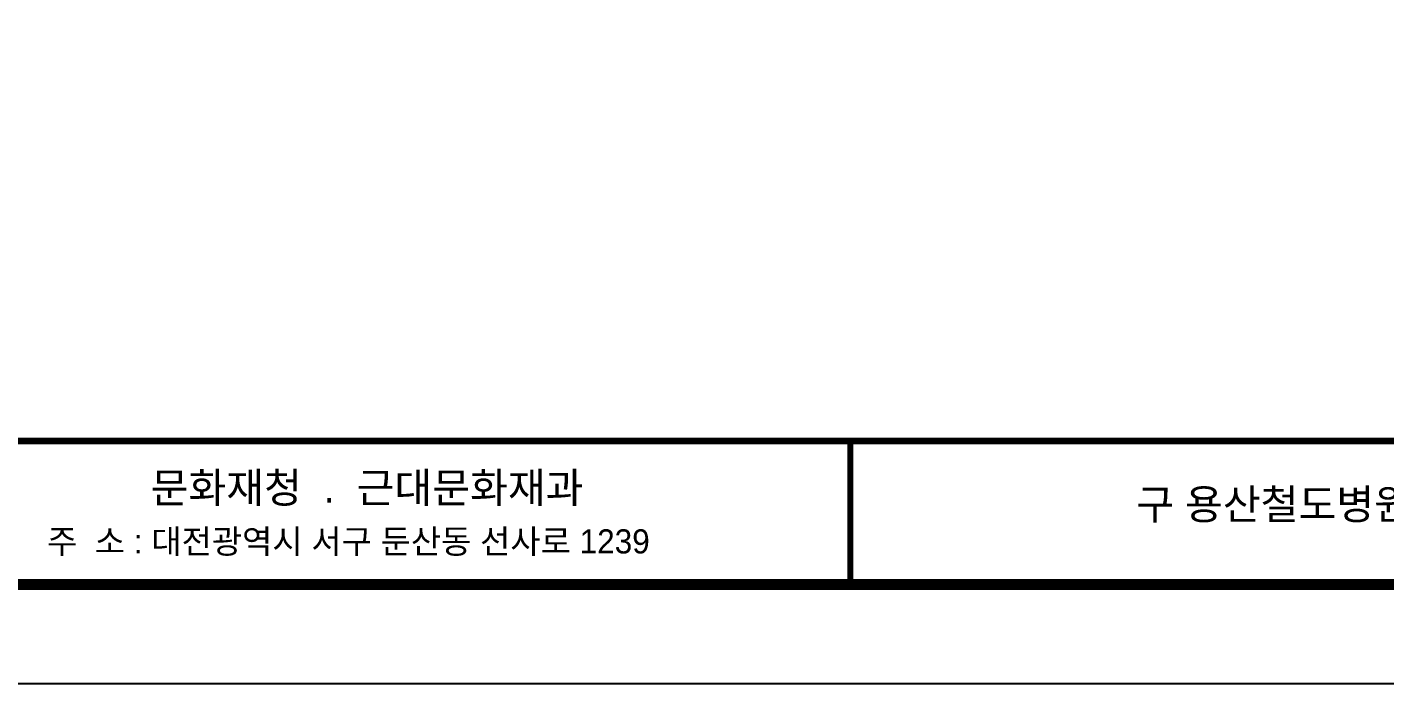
# Model space of a CAD drawing. Header units: millimetres. Extents: x 580267 to 706267, y 28800 to 115200.
# Drawn here: x 600038 to 633833, y 28800 to 45138 of the extents above; entities that cross this region are included whole.
import ezdxf

# ---------------------------------------------------------------- set-up
doc = ezdxf.new("R2010")
doc.units = ezdxf.units.MM
doc.header["$LTSCALE"] = 5
doc.layers.add('text', color=7, linetype='Continuous')
doc.layers.add('타이틀 블록', color=4, linetype='Continuous', lineweight=9)
doc.styles.get("Standard").update_dxf_attribs({"font": 'Gulim.ttf'})

msp = doc.modelspace()

# ---------------------------------------------------------------- linework, layer by layer
at = {"layer": 'Defpoints'}
msp.add_lwpolyline([(580267.4, 115200), (706267.4, 115200), (706267.4, 28800), (580267.4, 28800)], close=True, dxfattribs=at)
at = {"layer": '타이틀 블록'}
msp.add_line((701985.5, 34907.1), (585036.7, 34907.1), dxfattribs=at)
at = {"layer": '타이틀 블록', "const_width": 270}
msp.add_lwpolyline([(585036.7, 109067.9), (701985.5, 109067.9), (701985.5, 31270.8), (585036.7, 31270.8)], close=True, dxfattribs=at)
at = {"layer": '타이틀 블록', "const_width": 145.5}
for points in [[(701985.5, 34834.4), (585036.7, 34834.4)], [(620527.6, 34761.7), (620527.6, 31270.8)]]:
    msp.add_lwpolyline(points, dxfattribs=at)

# ---------------------------------------------------------------- texts
at = {"layer": 'text', "lineweight": 30, "attachment_point": 5}
for s, insert, char_height, width in [('{\\fGulim|b0|i0|c129|p50;문화재청  .  근대문화재과}', (608498.7, 33638.7), 750, 17364.169), ('구 용산철도병원 본관 기록화 사업', (634778.7, 33226.9), 750, 25106.488), ('{\\fGulim|b0|i0|c129|p50;주  소 : 대전광역시 서구 둔산동 선사로 1239}', (608034.1, 32312), 600, 17364.169)]:
    msp.add_mtext(s, dxfattribs=dict(at, insert=insert, char_height=char_height, width=width))

doc.saveas('drawing.dxf')
